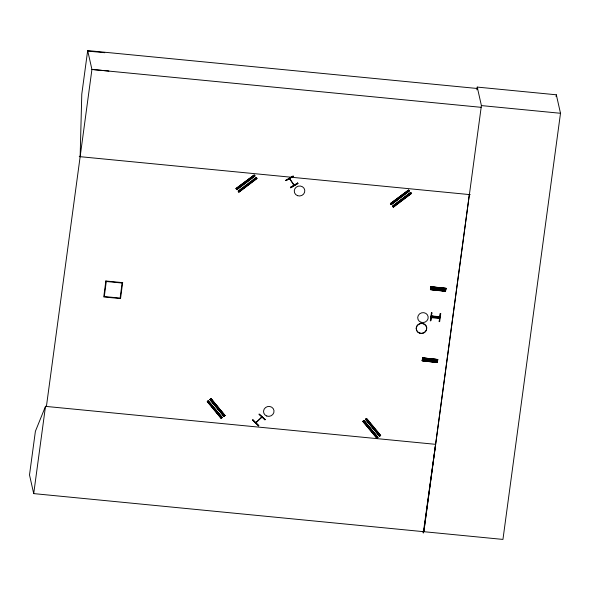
<?xml version="1.0" encoding="UTF-8"?>
<svg xmlns="http://www.w3.org/2000/svg" width="590" height="590" viewBox="0 0 590 590"><rect width="100%" height="100%" fill="white"/><g stroke="black" fill="none" stroke-linecap="round" stroke-linejoin="round"><path stroke-width="0.89" d="M80.144 156.697L81.781 94.194L87.674 50.578L477.775 88.537M437.286 362.548L437.75 359.48L422.624 357.85L422.189 360.645L437.286 362.548L422.175 360.859M437.338 362.201L422.182 360.704L422.256 360.121L437.419 361.663L422.293 360.055M422.499 358.757L437.618 360.387L422.492 358.786L422.551 358.366M422.624 357.872L437.743 359.553L422.58 357.99L422.506 358.572M430.39 289.719L430.855 286.651L445.974 288.304L445.516 291.349L430.398 289.661M430.523 288.79L430.412 289.476L445.575 290.951L445.649 290.42L430.486 288.989M445.974 288.281L445.841 289.218L430.715 287.588L430.855 286.651M437.61 360.416L437.743 359.531M422.248 360.372L437.367 362.002L437.426 361.618M430.479 289.144L445.59 290.826M445.863 288.945L430.796 287.042M431.224 317.671L439.609 318.438M445.649 290.435L430.479 288.923M445.856 288.997L430.766 287.242M445.929 288.481L430.811 286.821L445.966 288.355M476.868 89.828L477.236 87.091L556.333 94.791L560.5 113.28L502.946 539.422L33.711 493.609L45.504 406.311L46.418 406.399M122.646 282.485L120.53 298.577L103.759 296.947L105.876 280.855M122.123 282.883L120.124 298.09L104.29 296.549L106.289 281.342M431.806 312.781L430.803 320.776L430.339 320.731L431.799 312.7L430.722 320.665M430.375 320.717L431.452 312.752M435.228 316.83L435.184 317.612M440.73 313.666L439.653 321.639L439.189 321.594L440.302 313.526L439.262 321.58M423.812 531.575L469.33 194.567M423.849 531.73L481.403 105.588L477.236 87.091M556.09 96.62L556.333 94.791M431.954 289.609L432.337 286.954M423.723 360.807L424.114 358.152M438.532 290.324L438.923 287.669M440.066 290.487L440.457 287.832M430.309 361.523L430.7 358.868M441.431 290.634L441.822 287.979M431.843 361.685L432.234 359.03M442.965 290.796L443.356 288.141M433.207 361.832L433.598 359.177M443.99 290.907L444.381 288.252M434.742 361.995L435.132 359.34M435.767 362.105L436.158 359.45M431.415 316.225L439.801 317.036M431.452 315.93L439.845 316.719M430.715 287.581L445.848 289.159M289.557 178.637L290.317 179.168L289.838 178.416M293.407 184.382L294.189 185.172M294.152 185.068L289.631 178.637L293.938 185.319L293.422 184.648M252.616 420.227L252.911 419.778L258.774 425.589L258.435 425.906L252.631 420.205L252.896 419.933M258.435 425.899L258.745 425.434M261.591 417.764L261.267 417.447M87.674 50.578L91.929 69.45L46.411 406.458L45.496 406.37L35.393 431.305L29.5 474.928L33.711 493.609M289.941 179.198L290.287 179.058M207.378 401.355L221.176 418.399L207.164 401.584L207.4 401.274L221.633 418.052L207.687 401.185M222.091 417.632L221.811 417.912L207.813 401.089L208.049 400.787L222.334 417.514M208.336 400.691L222.253 417.58M223.876 416.378L209.863 399.563L210.099 399.26L224.384 415.987L223.861 416.385L224.34 416.039M210.372 399.187L224.075 416.156L210.143 399.29M210.571 399.047L224.561 415.869L210.512 399.076L211.043 398.67L224.989 415.544L211.043 398.67M221.176 418.399L221.685 418.008M225.033 415.493L224.532 415.891M362.887 421.378L363.359 421.002L377.305 437.876L376.848 438.223L362.835 421.408L376.914 438.171M363.359 421.002L377.076 437.964M363.536 420.884L364.008 420.515L377.991 437.352L377.482 437.736L363.484 420.913L363.765 420.633M364.008 420.515L377.961 437.382M365.557 419.379L366.058 418.989L380.056 435.803L379.532 436.209L365.535 419.387L379.547 436.202M366.043 419.003L379.975 435.877L365.977 419.055M366.7 418.509L380.661 435.361M376.848 438.223L377.357 437.824M380.462 435.435L366.464 418.612L366.183 418.893L380.181 435.715L380.705 435.317M366.272 418.834L380.196 435.708M377.534 437.706L363.565 420.854M259.15 414.165L265.242 419.608L264.895 419.925L259.04 414.114L265.227 419.601M255.824 422.602L261.886 416.997M256.031 422.801L261.82 417.056M235.963 188.564L254.253 175.038L236.015 188.63M254.467 175.341L236.317 188.999L254.46 175.333L254.246 174.987L236.111 188.704L236.354 189.036M236.465 189.169L254.755 175.636L236.465 189.169L236.856 189.641L254.976 175.945L254.747 175.591M236.516 189.235L254.563 175.451M238.021 191.079L256.141 177.376M256.525 177.841L238.353 191.477L256.532 177.848L256.311 177.494M256.628 177.959L238.552 191.713L256.628 177.959L238.53 191.676L238.921 192.148L257.034 178.453L256.812 178.099L238.677 191.816M390.366 203.594L408.664 190.061L390.418 203.653M408.877 190.364L390.727 204.029L408.863 190.356L408.649 190.01L390.521 203.734L390.757 204.059M390.868 204.199L408.988 190.496M409.372 190.961L391.229 204.627L409.379 190.968L409.158 190.614M392.431 206.102L410.544 192.406M410.699 192.547L392.586 206.242L392.822 206.566L410.942 192.871L410.714 192.524M411.038 192.989L392.984 206.766M393.11 206.869L411.2 193.151L411.444 193.476L393.324 207.171L393.102 206.825M393.316 207.164L411.377 193.409M256.252 422.093L256.576 422.411L256.377 422.093M285.84 180.26L293.105 175.975L293.333 176.344L286.084 180.636L285.862 180.275M293.289 176.255L286.025 180.452M293.451 184.574L293.835 184.537M290.678 187.775L297.921 183.468L290.678 187.768L290.405 187.244M221.405 418.148L207.444 401.303M221.604 418.074L207.606 401.252M365.785 419.129L379.812 435.929M363.079 421.142L377.113 437.95M209.863 399.563L223.942 416.326M435.781 317.59L435.877 316.867M435.767 317.671L435.885 316.786M87.792 51.116L104.769 52.702M108.899 71.043L91.929 69.45L481.116 107.321M481.403 105.588L560.5 113.28M79.23 156.601L470.245 194.656M105.912 281.01L122.683 282.639M440.243 313.511L440.73 313.666M106.318 281.496L122.159 283.038M431.253 317.184L439.639 317.981M45.496 406.37L435.597 444.329L423.281 533.072L422.89 531.332M252.859 419.992L258.685 425.648M410.928 192.864L392.815 206.559M254.961 175.931L236.848 189.633M256.997 178.416L238.906 192.141M363.698 420.685L377.762 437.456M363.278 421.076L377.276 437.898M210.962 398.744L224.952 415.567M210.8 398.796L224.79 415.618M210.313 399.231L224.303 416.053M297.921 183.468L297.648 182.944M422.551 358.388L437.669 360.048L422.543 358.44M422.573 358.211L437.699 359.87L422.573 358.241M445.531 291.106L430.405 289.506L445.531 291.106M297.707 183.107L290.435 187.399L297.707 183.107M439.771 317.007L431.386 316.188L439.771 317.007M266.783 416.031A5.266 4.963 -12.7 0 0 273.981 410.588A5.266 4.963 -12.7 0 0 265.574 407.52A5.266 4.963 -12.7 0 0 266.783 416.031M297.53 195.674A5.295 4.993 -12.7 0 0 304.764 190.194A5.295 4.993 -12.7 0 0 296.305 187.111A5.295 4.993 -12.7 0 0 297.53 195.674M420.958 322.251A5.266 4.963 -12.7 0 0 428.156 316.808A5.266 4.963 -12.7 0 0 419.741 313.747A5.266 4.963 -12.7 0 0 420.958 322.251M419.49 333.099A5.266 4.963 -12.7 0 0 426.688 327.656A5.266 4.963 -12.7 0 0 418.273 324.589A5.266 4.963 -12.7 0 0 419.49 333.099A5.295 4.993 -12.7 0 0 426.703 327.583A5.295 4.993 -12.7 0 0 418.236 324.493A5.295 4.993 -12.7 0 0 419.461 333.055"/></g></svg>
